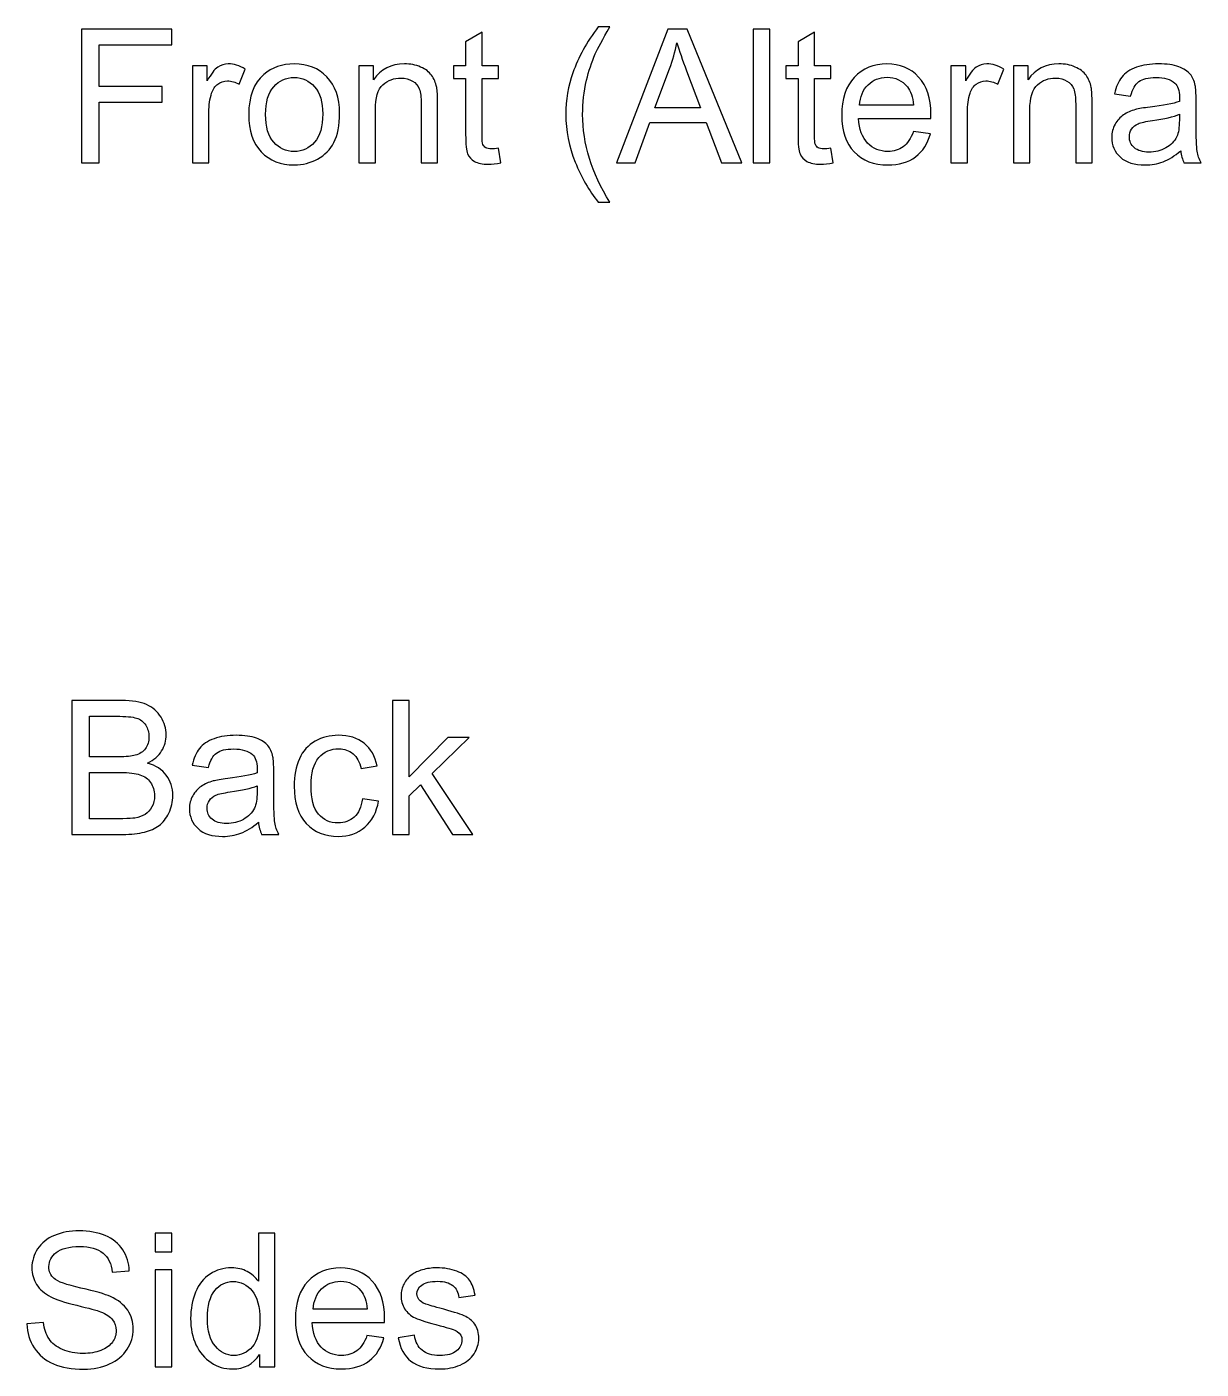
# Model space of a CAD drawing. Header units: centimetres. Extents: x 33 to 211, y -118 to 32.
# Drawn here: x 75.69 to 91.65, y -16.43 to 1.81 of the extents above; entities that cross this region are included whole.
import ezdxf

# ---------------------------------------------------------------- set-up
doc = ezdxf.new("R2010")
doc.units = ezdxf.units.CM
doc.header["$MEASUREMENT"] = 0
doc.layers.add('Layer 1', color=7, linetype='Continuous')

msp = doc.modelspace()

# ---------------------------------------------------------------- linework, layer by layer
at = {"layer": 'Layer 1', "color": 250}
for points, knots in [([(76.43368, -0.03629), (76.43368, -0.03629), (76.43368, 1.78235), (76.43368, 1.78235), (76.43368, 1.78235), (77.6605, 1.78235), (77.6605, 1.78235), (77.6605, 1.78235), (77.6605, 1.56899), (77.6605, 1.56899), (77.6605, 1.56899), (76.67498, 1.56899), (76.67498, 1.56899), (76.67498, 1.56899), (76.67498, 1.00257), (76.67498, 1.00257), (76.67498, 1.00257), (77.52842, 1.00257), (77.52842, 1.00257), (77.52842, 1.00257), (77.52842, 0.78921), (77.52842, 0.78921), (77.52842, 0.78921), (76.67498, 0.78921), (76.67498, 0.78921), (76.67498, 0.78921), (76.67498, -0.03629), (76.67498, -0.03629), (76.67498, -0.03629), (76.43368, -0.03629), (76.43368, -0.03629)], [0, 0, 0, 0, 0.1, 0.1, 0.1, 0.2, 0.2, 0.2, 0.3, 0.3, 0.3, 0.4, 0.4, 0.4, 0.5, 0.5, 0.5, 0.6, 0.6, 0.6, 0.7, 0.7, 0.7, 0.8, 0.8, 0.8, 0.9, 0.9, 0.9, 1, 1, 1, 1]), ([(82.10084, 0.1631), (82.10084, 0.1631), (82.13132, -0.03417), (82.13132, -0.03417), (82.06867, -0.0473), (82.01236, -0.05407), (81.96326, -0.05407), (81.8824, -0.05407), (81.81975, -0.04137), (81.77487, -0.01555), (81.73042, 0.01028), (81.6991, 0.04372), (81.68089, 0.08563), (81.66269, 0.12754), (81.6538, 0.21559), (81.6538, 0.34979), (81.6538, 0.34979), (81.6538, 1.10925), (81.6538, 1.10925), (81.6538, 1.10925), (81.4887, 1.10925), (81.4887, 1.10925), (81.4887, 1.10925), (81.4887, 1.28197), (81.4887, 1.28197), (81.4887, 1.28197), (81.6538, 1.28197), (81.6538, 1.28197), (81.6538, 1.28197), (81.6538, 1.60794), (81.6538, 1.60794), (81.6538, 1.60794), (81.87732, 1.74213), (81.87732, 1.74213), (81.87732, 1.74213), (81.87732, 1.28197), (81.87732, 1.28197), (81.87732, 1.28197), (82.10084, 1.28197), (82.10084, 1.28197), (82.10084, 1.28197), (82.10084, 1.10925), (82.10084, 1.10925), (82.10084, 1.10925), (81.87732, 1.10925), (81.87732, 1.10925), (81.87732, 1.10925), (81.87732, 0.33709), (81.87732, 0.33709), (81.87732, 0.27317), (81.88113, 0.2321), (81.88917, 0.2139), (81.89679, 0.1957), (81.90949, 0.1813), (81.92727, 0.1703), (81.94505, 0.15971), (81.97045, 0.15421), (82.00347, 0.15421), (82.02803, 0.15421), (82.06062, 0.15717), (82.10084, 0.1631)], [0, 0, 0, 0, 0.05, 0.05, 0.05, 0.1, 0.1, 0.1, 0.15, 0.15, 0.15, 0.2, 0.2, 0.2, 0.25, 0.25, 0.25, 0.3, 0.3, 0.3, 0.35, 0.35, 0.35, 0.4, 0.4, 0.4, 0.45, 0.45, 0.45, 0.5, 0.5, 0.5, 0.55, 0.55, 0.55, 0.6, 0.6, 0.6, 0.65, 0.65, 0.65, 0.7, 0.7, 0.7, 0.75, 0.75, 0.75, 0.8, 0.8, 0.8, 0.85, 0.85, 0.85, 0.9, 0.9, 0.9, 0.95, 0.95, 0.95, 1, 1, 1, 1]), ([(83.45382, -0.56969), (83.33105, -0.41433), (83.22691, -0.23272), (83.14182, -0.02444), (83.05673, 0.18384), (83.0144, 0.39974), (83.0144, 0.62284), (83.0144, 0.81969), (83.04615, 1.00807), (83.10965, 1.18799), (83.18416, 1.39712), (83.29888, 1.6054), (83.45382, 1.81283), (83.45382, 1.81283), (83.61384, 1.81283), (83.61384, 1.81283), (83.51393, 1.64096), (83.44747, 1.51819), (83.4153, 1.44453), (83.36492, 1.33065), (83.32513, 1.2117), (83.29634, 1.08766), (83.26078, 0.93314), (83.243, 0.77778), (83.243, 0.62157), (83.243, 0.22406), (83.36661, -0.17303), (83.61384, -0.56969), (83.61384, -0.56969), (83.45382, -0.56969), (83.45382, -0.56969)], [0, 0, 0, 0, 0.1, 0.1, 0.1, 0.2, 0.2, 0.2, 0.3, 0.3, 0.3, 0.4, 0.4, 0.4, 0.5, 0.5, 0.5, 0.6, 0.6, 0.6, 0.7, 0.7, 0.7, 0.8, 0.8, 0.8, 0.9, 0.9, 0.9, 1, 1, 1, 1]), ([(83.70147, -0.03629), (83.70147, -0.03629), (84.39912, 1.78235), (84.39912, 1.78235), (84.39912, 1.78235), (84.66371, 1.78235), (84.66371, 1.78235), (84.66371, 1.78235), (85.40412, -0.03629), (85.40412, -0.03629), (85.40412, -0.03629), (85.13022, -0.03629), (85.13022, -0.03629), (85.13022, -0.03629), (84.91982, 0.51489), (84.91982, 0.51489), (84.91982, 0.51489), (84.15401, 0.51489), (84.15401, 0.51489), (84.15401, 0.51489), (83.95674, -0.03629), (83.95674, -0.03629), (83.95674, -0.03629), (83.70147, -0.03629), (83.70147, -0.03629)], [0, 0, 0, 0, 0.125, 0.125, 0.125, 0.25, 0.25, 0.25, 0.375, 0.375, 0.375, 0.5, 0.5, 0.5, 0.625, 0.625, 0.625, 0.75, 0.75, 0.75, 0.875, 0.875, 0.875, 1, 1, 1, 1]), ([(85.56202, -0.03629), (85.56202, -0.03629), (85.56202, 1.78235), (85.56202, 1.78235), (85.56202, 1.78235), (85.78554, 1.78235), (85.78554, 1.78235), (85.78554, 1.78235), (85.78554, -0.03629), (85.78554, -0.03629), (85.78554, -0.03629), (85.56202, -0.03629), (85.56202, -0.03629)], [0, 0, 0, 0, 0.25, 0.25, 0.25, 0.5, 0.5, 0.5, 0.75, 0.75, 0.75, 1, 1, 1, 1]), ([(86.61654, 0.1631), (86.61654, 0.1631), (86.64702, -0.03417), (86.64702, -0.03417), (86.58437, -0.0473), (86.52806, -0.05407), (86.47896, -0.05407), (86.3981, -0.05407), (86.33545, -0.04137), (86.29057, -0.01555), (86.24612, 0.01028), (86.2148, 0.04372), (86.19659, 0.08563), (86.17839, 0.12754), (86.1695, 0.21559), (86.1695, 0.34979), (86.1695, 0.34979), (86.1695, 1.10925), (86.1695, 1.10925), (86.1695, 1.10925), (86.0044, 1.10925), (86.0044, 1.10925), (86.0044, 1.10925), (86.0044, 1.28197), (86.0044, 1.28197), (86.0044, 1.28197), (86.1695, 1.28197), (86.1695, 1.28197), (86.1695, 1.28197), (86.1695, 1.60794), (86.1695, 1.60794), (86.1695, 1.60794), (86.39302, 1.74213), (86.39302, 1.74213), (86.39302, 1.74213), (86.39302, 1.28197), (86.39302, 1.28197), (86.39302, 1.28197), (86.61654, 1.28197), (86.61654, 1.28197), (86.61654, 1.28197), (86.61654, 1.10925), (86.61654, 1.10925), (86.61654, 1.10925), (86.39302, 1.10925), (86.39302, 1.10925), (86.39302, 1.10925), (86.39302, 0.33709), (86.39302, 0.33709), (86.39302, 0.27317), (86.39683, 0.2321), (86.40487, 0.2139), (86.41249, 0.1957), (86.42519, 0.1813), (86.44297, 0.1703), (86.46075, 0.15971), (86.48615, 0.15421), (86.51917, 0.15421), (86.54373, 0.15421), (86.57632, 0.15717), (86.61654, 0.1631)], [0, 0, 0, 0, 0.05, 0.05, 0.05, 0.1, 0.1, 0.1, 0.15, 0.15, 0.15, 0.2, 0.2, 0.2, 0.25, 0.25, 0.25, 0.3, 0.3, 0.3, 0.35, 0.35, 0.35, 0.4, 0.4, 0.4, 0.45, 0.45, 0.45, 0.5, 0.5, 0.5, 0.55, 0.55, 0.55, 0.6, 0.6, 0.6, 0.65, 0.65, 0.65, 0.7, 0.7, 0.7, 0.75, 0.75, 0.75, 0.8, 0.8, 0.8, 0.85, 0.85, 0.85, 0.9, 0.9, 0.9, 0.95, 0.95, 0.95, 1, 1, 1, 1]), ([(84.22471, 0.71047), (84.22471, 0.71047), (84.84447, 0.71047), (84.84447, 0.71047), (84.84447, 0.71047), (84.65482, 1.21466), (84.65482, 1.21466), (84.59767, 1.36791), (84.55449, 1.49448), (84.52443, 1.59439), (84.49945, 1.47586), (84.46601, 1.35944), (84.4241, 1.24429), (84.4241, 1.24429), (84.22471, 0.71047), (84.22471, 0.71047)], [0, 0, 0, 0, 0.2, 0.2, 0.2, 0.4, 0.4, 0.4, 0.6, 0.6, 0.6, 0.8, 0.8, 0.8, 1, 1, 1, 1]), ([(77.94202, -0.03629), (77.94202, -0.03629), (77.94202, 1.28197), (77.94202, 1.28197), (77.94202, 1.28197), (78.14268, 1.28197), (78.14268, 1.28197), (78.14268, 1.28197), (78.14268, 1.08004), (78.14268, 1.08004), (78.1939, 1.1736), (78.24132, 1.2354), (78.28492, 1.26504), (78.32852, 1.29509), (78.37636, 1.30991), (78.42843, 1.30991), (78.50378, 1.30991), (78.58041, 1.2862), (78.6583, 1.23921), (78.6583, 1.23921), (78.57871, 1.03305), (78.57871, 1.03305), (78.52453, 1.06353), (78.47034, 1.07877), (78.41615, 1.07877), (78.36747, 1.07877), (78.32387, 1.06395), (78.28534, 1.03474), (78.24682, 1.00553), (78.2193, 0.96489), (78.20279, 0.91282), (78.17782, 0.83366), (78.16554, 0.74688), (78.16554, 0.65247), (78.16554, 0.65247), (78.16554, -0.03629), (78.16554, -0.03629), (78.16554, -0.03629), (77.94202, -0.03629), (77.94202, -0.03629)], [0, 0, 0, 0, 0.07692308, 0.07692308, 0.07692308, 0.15384615, 0.15384615, 0.15384615, 0.23076923, 0.23076923, 0.23076923, 0.30769231, 0.30769231, 0.30769231, 0.38461538, 0.38461538, 0.38461538, 0.46153846, 0.46153846, 0.46153846, 0.53846154, 0.53846154, 0.53846154, 0.61538462, 0.61538462, 0.61538462, 0.69230769, 0.69230769, 0.69230769, 0.76923077, 0.76923077, 0.76923077, 0.84615385, 0.84615385, 0.84615385, 0.92307692, 0.92307692, 0.92307692, 1, 1, 1, 1]), ([(78.70656, 0.62284), (78.70656, 0.86626), (78.77429, 1.0466), (78.91018, 1.16386), (79.02321, 1.26123), (79.16164, 1.30991), (79.32463, 1.30991), (79.50539, 1.30991), (79.65356, 1.25064), (79.7687, 1.13211), (79.88343, 1.014), (79.941, 0.85017), (79.941, 0.64147), (79.941, 0.47213), (79.9156, 0.33921), (79.8648, 0.24226), (79.814, 0.14532), (79.73992, 0.06997), (79.64255, 0.0162), (79.54561, -0.03756), (79.43935, -0.06423), (79.32463, -0.06423), (79.14005, -0.06423), (78.99104, -0.00539), (78.87716, 0.11272), (78.76329, 0.23083), (78.70656, 0.40101), (78.70656, 0.62284)], [0, 0, 0, 0, 0.11111111, 0.11111111, 0.11111111, 0.22222222, 0.22222222, 0.22222222, 0.33333333, 0.33333333, 0.33333333, 0.44444444, 0.44444444, 0.44444444, 0.55555556, 0.55555556, 0.55555556, 0.66666667, 0.66666667, 0.66666667, 0.77777778, 0.77777778, 0.77777778, 0.88888889, 0.88888889, 0.88888889, 1, 1, 1, 1]), ([(80.20304, -0.03629), (80.20304, -0.03629), (80.20304, 1.28197), (80.20304, 1.28197), (80.20304, 1.28197), (80.4037, 1.28197), (80.4037, 1.28197), (80.4037, 1.28197), (80.4037, 1.09486), (80.4037, 1.09486), (80.50022, 1.23837), (80.63992, 1.30991), (80.82238, 1.30991), (80.90196, 1.30991), (80.97478, 1.29552), (81.04124, 1.26715), (81.1077, 1.23879), (81.15766, 1.20111), (81.19068, 1.15497), (81.2237, 1.10883), (81.24698, 1.05379), (81.2601, 0.99029), (81.26815, 0.94881), (81.27238, 0.87642), (81.27238, 0.77312), (81.27238, 0.77312), (81.27238, -0.03629), (81.27238, -0.03629), (81.27238, -0.03629), (81.04886, -0.03629), (81.04886, -0.03629), (81.04886, -0.03629), (81.04886, 0.76466), (81.04886, 0.76466), (81.04886, 0.85567), (81.04039, 0.92383), (81.02304, 0.9687), (81.00568, 1.01358), (80.97478, 1.04956), (80.93075, 1.07665), (80.88672, 1.10332), (80.83465, 1.11687), (80.77539, 1.11687), (80.68056, 1.11687), (80.59886, 1.08681), (80.52985, 1.02628), (80.46085, 0.96616), (80.42656, 0.85144), (80.42656, 0.68295), (80.42656, 0.68295), (80.42656, -0.03629), (80.42656, -0.03629), (80.42656, -0.03629), (80.20304, -0.03629), (80.20304, -0.03629)], [0, 0, 0, 0, 0.05555556, 0.05555556, 0.05555556, 0.11111111, 0.11111111, 0.11111111, 0.16666667, 0.16666667, 0.16666667, 0.22222222, 0.22222222, 0.22222222, 0.27777778, 0.27777778, 0.27777778, 0.33333333, 0.33333333, 0.33333333, 0.38888889, 0.38888889, 0.38888889, 0.44444444, 0.44444444, 0.44444444, 0.5, 0.5, 0.5, 0.55555556, 0.55555556, 0.55555556, 0.61111111, 0.61111111, 0.61111111, 0.66666667, 0.66666667, 0.66666667, 0.72222222, 0.72222222, 0.72222222, 0.77777778, 0.77777778, 0.77777778, 0.83333333, 0.83333333, 0.83333333, 0.88888889, 0.88888889, 0.88888889, 0.94444444, 0.94444444, 0.94444444, 1, 1, 1, 1]), ([(87.73626, 0.39043), (87.73626, 0.39043), (87.9674, 0.35995), (87.9674, 0.35995), (87.93142, 0.22575), (87.86411, 0.12119), (87.76589, 0.04711), (87.66768, -0.02698), (87.54237, -0.06423), (87.38955, -0.06423), (87.19736, -0.06423), (87.04496, -0.00496), (86.93235, 0.11357), (86.81974, 0.23168), (86.76344, 0.39805), (86.76344, 0.61183), (86.76344, 0.83281), (86.82017, 1.00469), (86.93404, 1.12661), (87.04792, 1.24895), (87.19566, 1.30991), (87.37727, 1.30991), (87.55296, 1.30991), (87.69647, 1.25022), (87.8078, 1.13042), (87.91914, 1.01061), (87.97502, 0.84213), (87.97502, 0.62496), (87.97502, 0.61183), (87.9746, 0.59194), (87.97375, 0.56569), (87.97375, 0.56569), (86.99204, 0.56569), (86.99204, 0.56569), (87.00051, 0.42133), (87.04115, 0.31042), (87.11481, 0.2338), (87.18804, 0.15717), (87.27991, 0.11865), (87.38955, 0.11865), (87.47125, 0.11865), (87.5411, 0.14024), (87.59868, 0.18342), (87.65667, 0.2266), (87.70239, 0.2956), (87.73626, 0.39043)], [0, 0, 0, 0, 0.06666667, 0.06666667, 0.06666667, 0.13333333, 0.13333333, 0.13333333, 0.2, 0.2, 0.2, 0.26666667, 0.26666667, 0.26666667, 0.33333333, 0.33333333, 0.33333333, 0.4, 0.4, 0.4, 0.46666667, 0.46666667, 0.46666667, 0.53333333, 0.53333333, 0.53333333, 0.6, 0.6, 0.6, 0.66666667, 0.66666667, 0.66666667, 0.73333333, 0.73333333, 0.73333333, 0.8, 0.8, 0.8, 0.86666667, 0.86666667, 0.86666667, 0.93333333, 0.93333333, 0.93333333, 1, 1, 1, 1]), ([(88.24722, -0.03629), (88.24722, -0.03629), (88.24722, 1.28197), (88.24722, 1.28197), (88.24722, 1.28197), (88.44788, 1.28197), (88.44788, 1.28197), (88.44788, 1.28197), (88.44788, 1.08004), (88.44788, 1.08004), (88.4991, 1.1736), (88.54652, 1.2354), (88.59012, 1.26504), (88.63372, 1.29509), (88.68156, 1.30991), (88.73363, 1.30991), (88.80898, 1.30991), (88.88561, 1.2862), (88.9635, 1.23921), (88.9635, 1.23921), (88.88391, 1.03305), (88.88391, 1.03305), (88.82973, 1.06353), (88.77554, 1.07877), (88.72135, 1.07877), (88.67267, 1.07877), (88.62907, 1.06395), (88.59054, 1.03474), (88.55202, 1.00553), (88.5245, 0.96489), (88.50799, 0.91282), (88.48302, 0.83366), (88.47074, 0.74688), (88.47074, 0.65247), (88.47074, 0.65247), (88.47074, -0.03629), (88.47074, -0.03629), (88.47074, -0.03629), (88.24722, -0.03629), (88.24722, -0.03629)], [0, 0, 0, 0, 0.07692308, 0.07692308, 0.07692308, 0.15384615, 0.15384615, 0.15384615, 0.23076923, 0.23076923, 0.23076923, 0.30769231, 0.30769231, 0.30769231, 0.38461538, 0.38461538, 0.38461538, 0.46153846, 0.46153846, 0.46153846, 0.53846154, 0.53846154, 0.53846154, 0.61538462, 0.61538462, 0.61538462, 0.69230769, 0.69230769, 0.69230769, 0.76923077, 0.76923077, 0.76923077, 0.84615385, 0.84615385, 0.84615385, 0.92307692, 0.92307692, 0.92307692, 1, 1, 1, 1]), ([(89.09558, -0.03629), (89.09558, -0.03629), (89.09558, 1.28197), (89.09558, 1.28197), (89.09558, 1.28197), (89.29624, 1.28197), (89.29624, 1.28197), (89.29624, 1.28197), (89.29624, 1.09486), (89.29624, 1.09486), (89.39276, 1.23837), (89.53246, 1.30991), (89.71492, 1.30991), (89.7945, 1.30991), (89.86732, 1.29552), (89.93378, 1.26715), (90.00024, 1.23879), (90.0502, 1.20111), (90.08322, 1.15497), (90.11624, 1.10883), (90.13952, 1.05379), (90.15264, 0.99029), (90.16069, 0.94881), (90.16492, 0.87642), (90.16492, 0.77312), (90.16492, 0.77312), (90.16492, -0.03629), (90.16492, -0.03629), (90.16492, -0.03629), (89.9414, -0.03629), (89.9414, -0.03629), (89.9414, -0.03629), (89.9414, 0.76466), (89.9414, 0.76466), (89.9414, 0.85567), (89.93293, 0.92383), (89.91558, 0.9687), (89.89822, 1.01358), (89.86732, 1.04956), (89.82329, 1.07665), (89.77926, 1.10332), (89.72719, 1.11687), (89.66793, 1.11687), (89.5731, 1.11687), (89.4914, 1.08681), (89.42239, 1.02628), (89.35339, 0.96616), (89.3191, 0.85144), (89.3191, 0.68295), (89.3191, 0.68295), (89.3191, -0.03629), (89.3191, -0.03629), (89.3191, -0.03629), (89.09558, -0.03629), (89.09558, -0.03629)], [0, 0, 0, 0, 0.05555556, 0.05555556, 0.05555556, 0.11111111, 0.11111111, 0.11111111, 0.16666667, 0.16666667, 0.16666667, 0.22222222, 0.22222222, 0.22222222, 0.27777778, 0.27777778, 0.27777778, 0.33333333, 0.33333333, 0.33333333, 0.38888889, 0.38888889, 0.38888889, 0.44444444, 0.44444444, 0.44444444, 0.5, 0.5, 0.5, 0.55555556, 0.55555556, 0.55555556, 0.61111111, 0.61111111, 0.61111111, 0.66666667, 0.66666667, 0.66666667, 0.72222222, 0.72222222, 0.72222222, 0.77777778, 0.77777778, 0.77777778, 0.83333333, 0.83333333, 0.83333333, 0.88888889, 0.88888889, 0.88888889, 0.94444444, 0.94444444, 0.94444444, 1, 1, 1, 1]), ([(91.3693, 0.12881), (91.28633, 0.05811), (91.20632, 0.00858), (91.12969, -0.02063), (91.05307, -0.04984), (90.97094, -0.06423), (90.88289, -0.06423), (90.73811, -0.06423), (90.62677, -0.02909), (90.54888, 0.0416), (90.47099, 0.11188), (90.43204, 0.20205), (90.43204, 0.31169), (90.43204, 0.37604), (90.44686, 0.43488), (90.47607, 0.48822), (90.5057, 0.54156), (90.54422, 0.58389), (90.59164, 0.61607), (90.63947, 0.64824), (90.69281, 0.67279), (90.7525, 0.6893), (90.79653, 0.70073), (90.86299, 0.71174), (90.95147, 0.72275), (91.13181, 0.74391), (91.26516, 0.76974), (91.35025, 0.79937), (91.3511, 0.82985), (91.35152, 0.84932), (91.35152, 0.85737), (91.35152, 0.94796), (91.33035, 1.01188), (91.28802, 1.04914), (91.23087, 1.09951), (91.14578, 1.12449), (91.03317, 1.12449), (90.92776, 1.12449), (90.84987, 1.10586), (90.79992, 1.06903), (90.74954, 1.0322), (90.71271, 0.96701), (90.68858, 0.87303), (90.68858, 0.87303), (90.47014, 0.90351), (90.47014, 0.90351), (90.49004, 0.99707), (90.52263, 1.07284), (90.56835, 1.13042), (90.61407, 1.18799), (90.68011, 1.23202), (90.76647, 1.26334), (90.85241, 1.29425), (90.95274, 1.30991), (91.06619, 1.30991), (91.1788, 1.30991), (91.27066, 1.29679), (91.34136, 1.27012), (91.41163, 1.24345), (91.4637, 1.21043), (91.49672, 1.17021), (91.52974, 1.12999), (91.55303, 1.07919), (91.56657, 1.01781), (91.57377, 0.97971), (91.57758, 0.91113), (91.57758, 0.81249), (91.57758, 0.81249), (91.57758, 0.51616), (91.57758, 0.51616), (91.57758, 0.30915), (91.58224, 0.17834), (91.59155, 0.12288), (91.60044, 0.06743), (91.61907, 0.01451), (91.64616, -0.03629), (91.64616, -0.03629), (91.41248, -0.03629), (91.41248, -0.03629), (91.39004, 0.0107), (91.37565, 0.06573), (91.3693, 0.12881)], [0, 0, 0, 0, 0.03703704, 0.03703704, 0.03703704, 0.07407407, 0.07407407, 0.07407407, 0.11111111, 0.11111111, 0.11111111, 0.14814815, 0.14814815, 0.14814815, 0.18518519, 0.18518519, 0.18518519, 0.22222222, 0.22222222, 0.22222222, 0.25925926, 0.25925926, 0.25925926, 0.2962963, 0.2962963, 0.2962963, 0.33333333, 0.33333333, 0.33333333, 0.37037037, 0.37037037, 0.37037037, 0.40740741, 0.40740741, 0.40740741, 0.44444444, 0.44444444, 0.44444444, 0.48148148, 0.48148148, 0.48148148, 0.51851852, 0.51851852, 0.51851852, 0.55555556, 0.55555556, 0.55555556, 0.59259259, 0.59259259, 0.59259259, 0.62962963, 0.62962963, 0.62962963, 0.66666667, 0.66666667, 0.66666667, 0.7037037, 0.7037037, 0.7037037, 0.74074074, 0.74074074, 0.74074074, 0.77777778, 0.77777778, 0.77777778, 0.81481481, 0.81481481, 0.81481481, 0.85185185, 0.85185185, 0.85185185, 0.88888889, 0.88888889, 0.88888889, 0.92592593, 0.92592593, 0.92592593, 0.96296296, 0.96296296, 0.96296296, 1, 1, 1, 1]), ([(78.93516, 0.62242), (78.93516, 0.45393), (78.97199, 0.32778), (79.04565, 0.24438), (79.11973, 0.16056), (79.21244, 0.11865), (79.32463, 0.11865), (79.43554, 0.11865), (79.52783, 0.16056), (79.60191, 0.2448), (79.67557, 0.32905), (79.7124, 0.45732), (79.7124, 0.62961), (79.7124, 0.79217), (79.67515, 0.91536), (79.60106, 0.99876), (79.52698, 1.08258), (79.43469, 1.12449), (79.32463, 1.12449), (79.21244, 1.12449), (79.11973, 1.083), (79.04565, 0.99961), (78.97199, 0.91621), (78.93516, 0.79048), (78.93516, 0.62242)], [0, 0, 0, 0, 0.125, 0.125, 0.125, 0.25, 0.25, 0.25, 0.375, 0.375, 0.375, 0.5, 0.5, 0.5, 0.625, 0.625, 0.625, 0.75, 0.75, 0.75, 0.875, 0.875, 0.875, 1, 1, 1, 1]), ([(87.00474, 0.74857), (87.00474, 0.74857), (87.7388, 0.74857), (87.7388, 0.74857), (87.72906, 0.85948), (87.7007, 0.94246), (87.65456, 0.99791), (87.58386, 1.08385), (87.49157, 1.12703), (87.37854, 1.12703), (87.2761, 1.12703), (87.19016, 1.09274), (87.12031, 1.02416), (87.05088, 0.95558), (87.01236, 0.86372), (87.00474, 0.74857)], [0, 0, 0, 0, 0.2, 0.2, 0.2, 0.4, 0.4, 0.4, 0.6, 0.6, 0.6, 0.8, 0.8, 0.8, 1, 1, 1, 1]), ([(91.35152, 0.62411), (91.27024, 0.59109), (91.14832, 0.56315), (90.98576, 0.54029), (90.89347, 0.52717), (90.82828, 0.51235), (90.79018, 0.49584), (90.75208, 0.47933), (90.72287, 0.4552), (90.70213, 0.42387), (90.68138, 0.39212), (90.6708, 0.35699), (90.6708, 0.31804), (90.6708, 0.2592), (90.69324, 0.20967), (90.73853, 0.1703), (90.78383, 0.13093), (90.84987, 0.11103), (90.93665, 0.11103), (91.02259, 0.11103), (91.09921, 0.12966), (91.16652, 0.16733), (91.23341, 0.20459), (91.28294, 0.25581), (91.31427, 0.32058), (91.3384, 0.37096), (91.35025, 0.44504), (91.35025, 0.54283), (91.35025, 0.54283), (91.35152, 0.62411), (91.35152, 0.62411)], [0, 0, 0, 0, 0.1, 0.1, 0.1, 0.2, 0.2, 0.2, 0.3, 0.3, 0.3, 0.4, 0.4, 0.4, 0.5, 0.5, 0.5, 0.6, 0.6, 0.6, 0.7, 0.7, 0.7, 0.8, 0.8, 0.8, 0.9, 0.9, 0.9, 1, 1, 1, 1]), ([(76.30105, -9.16125), (76.30105, -9.16125), (76.30105, -7.34261), (76.30105, -7.34261), (76.30105, -7.34261), (76.98346, -7.34261), (76.98346, -7.34261), (77.12232, -7.34261), (77.23365, -7.36081), (77.3179, -7.39764), (77.40172, -7.43447), (77.46733, -7.4912), (77.51475, -7.56782), (77.56258, -7.64402), (77.58629, -7.72403), (77.58629, -7.80785), (77.58629, -7.88532), (77.56512, -7.95856), (77.52321, -8.02714), (77.4813, -8.09572), (77.4178, -8.15118), (77.33271, -8.19351), (77.44278, -8.22568), (77.52745, -8.28072), (77.58629, -8.35861), (77.64556, -8.43608), (77.67519, -8.52794), (77.67519, -8.63378), (77.67519, -8.71929), (77.65699, -8.79845), (77.621, -8.87169), (77.58502, -8.94493), (77.54057, -9.00123), (77.48765, -9.04102), (77.43474, -9.08039), (77.36827, -9.11045), (77.28869, -9.13077), (77.20868, -9.15109), (77.11089, -9.16125), (76.99489, -9.16125), (76.99489, -9.16125), (76.30105, -9.16125), (76.30105, -9.16125)], [0, 0, 0, 0, 0.07142857, 0.07142857, 0.07142857, 0.14285714, 0.14285714, 0.14285714, 0.21428571, 0.21428571, 0.21428571, 0.28571429, 0.28571429, 0.28571429, 0.35714286, 0.35714286, 0.35714286, 0.42857143, 0.42857143, 0.42857143, 0.5, 0.5, 0.5, 0.57142857, 0.57142857, 0.57142857, 0.64285714, 0.64285714, 0.64285714, 0.71428571, 0.71428571, 0.71428571, 0.78571429, 0.78571429, 0.78571429, 0.85714286, 0.85714286, 0.85714286, 0.92857143, 0.92857143, 0.92857143, 1, 1, 1, 1]), ([(80.66096, -9.16125), (80.66096, -9.16125), (80.66096, -7.34261), (80.66096, -7.34261), (80.66096, -7.34261), (80.88448, -7.34261), (80.88448, -7.34261), (80.88448, -7.34261), (80.88448, -8.37851), (80.88448, -8.37851), (80.88448, -8.37851), (81.4128, -7.84299), (81.4128, -7.84299), (81.4128, -7.84299), (81.70151, -7.84299), (81.70151, -7.84299), (81.70151, -7.84299), (81.19859, -8.33279), (81.19859, -8.33279), (81.19859, -8.33279), (81.75231, -9.16125), (81.75231, -9.16125), (81.75231, -9.16125), (81.47714, -9.16125), (81.47714, -9.16125), (81.47714, -9.16125), (81.03942, -8.48773), (81.03942, -8.48773), (81.03942, -8.48773), (80.88448, -8.63843), (80.88448, -8.63843), (80.88448, -8.63843), (80.88448, -9.16125), (80.88448, -9.16125), (80.88448, -9.16125), (80.66096, -9.16125), (80.66096, -9.16125)], [0, 0, 0, 0, 0.08333333, 0.08333333, 0.08333333, 0.16666667, 0.16666667, 0.16666667, 0.25, 0.25, 0.25, 0.33333333, 0.33333333, 0.33333333, 0.41666667, 0.41666667, 0.41666667, 0.5, 0.5, 0.5, 0.58333333, 0.58333333, 0.58333333, 0.66666667, 0.66666667, 0.66666667, 0.75, 0.75, 0.75, 0.83333333, 0.83333333, 0.83333333, 0.91666667, 0.91666667, 0.91666667, 1, 1, 1, 1]), ([(76.54235, -8.10715), (76.54235, -8.10715), (76.93563, -8.10715), (76.93563, -8.10715), (77.04231, -8.10715), (77.11893, -8.09995), (77.16507, -8.08598), (77.22646, -8.06778), (77.2726, -8.0373), (77.3035, -7.99497), (77.33441, -7.95263), (77.35007, -7.89972), (77.35007, -7.83579), (77.35007, -7.77526), (77.33568, -7.72192), (77.30647, -7.6762), (77.27768, -7.63005), (77.23619, -7.5983), (77.18243, -7.58137), (77.12867, -7.56444), (77.03638, -7.55597), (76.90599, -7.55597), (76.90599, -7.55597), (76.54235, -7.55597), (76.54235, -7.55597), (76.54235, -7.55597), (76.54235, -8.10715), (76.54235, -8.10715)], [0, 0, 0, 0, 0.11111111, 0.11111111, 0.11111111, 0.22222222, 0.22222222, 0.22222222, 0.33333333, 0.33333333, 0.33333333, 0.44444444, 0.44444444, 0.44444444, 0.55555556, 0.55555556, 0.55555556, 0.66666667, 0.66666667, 0.66666667, 0.77777778, 0.77777778, 0.77777778, 0.88888889, 0.88888889, 0.88888889, 1, 1, 1, 1]), ([(78.83851, -8.99615), (78.75554, -9.06685), (78.67553, -9.11638), (78.5989, -9.14559), (78.52228, -9.1748), (78.44015, -9.18919), (78.3521, -9.18919), (78.20732, -9.18919), (78.09598, -9.15405), (78.01809, -9.08336), (77.9402, -9.01308), (77.90125, -8.92291), (77.90125, -8.81327), (77.90125, -8.74892), (77.91607, -8.69008), (77.94528, -8.63674), (77.97491, -8.5834), (78.01343, -8.54107), (78.06085, -8.50889), (78.10868, -8.47672), (78.16202, -8.45217), (78.22171, -8.43566), (78.26574, -8.42423), (78.3322, -8.41322), (78.42068, -8.40221), (78.60102, -8.38105), (78.73437, -8.35522), (78.81946, -8.32559), (78.82031, -8.29511), (78.82073, -8.27564), (78.82073, -8.26759), (78.82073, -8.177), (78.79956, -8.11308), (78.75723, -8.07582), (78.70008, -8.02545), (78.61499, -8.00047), (78.50238, -8.00047), (78.39697, -8.00047), (78.31908, -8.0191), (78.26913, -8.05593), (78.21875, -8.09276), (78.18192, -8.15795), (78.15779, -8.25193), (78.15779, -8.25193), (77.93935, -8.22145), (77.93935, -8.22145), (77.95925, -8.12789), (77.99184, -8.05212), (78.03756, -7.99454), (78.08328, -7.93697), (78.14932, -7.89294), (78.23568, -7.86162), (78.32162, -7.83071), (78.42195, -7.81505), (78.5354, -7.81505), (78.64801, -7.81505), (78.73987, -7.82817), (78.81057, -7.85484), (78.88084, -7.88151), (78.93291, -7.91453), (78.96593, -7.95475), (78.99895, -7.99497), (79.02224, -8.04577), (79.03578, -8.10715), (79.04298, -8.14525), (79.04679, -8.21383), (79.04679, -8.31247), (79.04679, -8.31247), (79.04679, -8.6088), (79.04679, -8.6088), (79.04679, -8.81581), (79.05145, -8.94662), (79.06076, -9.00208), (79.06965, -9.05753), (79.08828, -9.11045), (79.11537, -9.16125), (79.11537, -9.16125), (78.88169, -9.16125), (78.88169, -9.16125), (78.85925, -9.11426), (78.84486, -9.05923), (78.83851, -8.99615)], [0, 0, 0, 0, 0.03703704, 0.03703704, 0.03703704, 0.07407407, 0.07407407, 0.07407407, 0.11111111, 0.11111111, 0.11111111, 0.14814815, 0.14814815, 0.14814815, 0.18518519, 0.18518519, 0.18518519, 0.22222222, 0.22222222, 0.22222222, 0.25925926, 0.25925926, 0.25925926, 0.2962963, 0.2962963, 0.2962963, 0.33333333, 0.33333333, 0.33333333, 0.37037037, 0.37037037, 0.37037037, 0.40740741, 0.40740741, 0.40740741, 0.44444444, 0.44444444, 0.44444444, 0.48148148, 0.48148148, 0.48148148, 0.51851852, 0.51851852, 0.51851852, 0.55555556, 0.55555556, 0.55555556, 0.59259259, 0.59259259, 0.59259259, 0.62962963, 0.62962963, 0.62962963, 0.66666667, 0.66666667, 0.66666667, 0.7037037, 0.7037037, 0.7037037, 0.74074074, 0.74074074, 0.74074074, 0.77777778, 0.77777778, 0.77777778, 0.81481481, 0.81481481, 0.81481481, 0.85185185, 0.85185185, 0.85185185, 0.88888889, 0.88888889, 0.88888889, 0.92592593, 0.92592593, 0.92592593, 0.96296296, 0.96296296, 0.96296296, 1, 1, 1, 1]), ([(80.25117, -8.67865), (80.25117, -8.67865), (80.46961, -8.70913), (80.46961, -8.70913), (80.44548, -8.85941), (80.38452, -8.97668), (80.28588, -9.06177), (80.18725, -9.14686), (80.06575, -9.18919), (79.92224, -9.18919), (79.74232, -9.18919), (79.59754, -9.13035), (79.48832, -9.01266), (79.37868, -8.89497), (79.32407, -8.72649), (79.32407, -8.5072), (79.32407, -8.36496), (79.34778, -8.24092), (79.39477, -8.13424), (79.44176, -8.02799), (79.5133, -7.94798), (79.60982, -7.89506), (79.70592, -7.84172), (79.81048, -7.81505), (79.92393, -7.81505), (80.0666, -7.81505), (80.18386, -7.85103), (80.27445, -7.92342), (80.36547, -7.99581), (80.42389, -8.09868), (80.44929, -8.23161), (80.44929, -8.23161), (80.23339, -8.26463), (80.23339, -8.26463), (80.21265, -8.17615), (80.17624, -8.10969), (80.12332, -8.06482), (80.07083, -8.02037), (80.00733, -7.99793), (79.93282, -7.99793), (79.82022, -7.99793), (79.72878, -8.03815), (79.65808, -8.11858), (79.58781, -8.19944), (79.55267, -8.32644), (79.55267, -8.50085), (79.55267, -8.6778), (79.58654, -8.80607), (79.65427, -8.88608), (79.72243, -8.96609), (79.8109, -9.00631), (79.9197, -9.00631), (80.00775, -9.00631), (80.08099, -8.97964), (80.13941, -8.92588), (80.19825, -8.87254), (80.23551, -8.78999), (80.25117, -8.67865)], [0, 0, 0, 0, 0.05263158, 0.05263158, 0.05263158, 0.10526316, 0.10526316, 0.10526316, 0.15789474, 0.15789474, 0.15789474, 0.21052632, 0.21052632, 0.21052632, 0.26315789, 0.26315789, 0.26315789, 0.31578947, 0.31578947, 0.31578947, 0.36842105, 0.36842105, 0.36842105, 0.42105263, 0.42105263, 0.42105263, 0.47368421, 0.47368421, 0.47368421, 0.52631579, 0.52631579, 0.52631579, 0.57894737, 0.57894737, 0.57894737, 0.63157895, 0.63157895, 0.63157895, 0.68421053, 0.68421053, 0.68421053, 0.73684211, 0.73684211, 0.73684211, 0.78947368, 0.78947368, 0.78947368, 0.84210526, 0.84210526, 0.84210526, 0.89473684, 0.89473684, 0.89473684, 0.94736842, 0.94736842, 0.94736842, 1, 1, 1, 1]), ([(76.54235, -8.94789), (76.54235, -8.94789), (76.99532, -8.94789), (76.99532, -8.94789), (77.07321, -8.94789), (77.12782, -8.94493), (77.15957, -8.939), (77.2146, -8.92926), (77.26117, -8.91275), (77.29842, -8.88947), (77.33568, -8.86619), (77.36616, -8.83232), (77.39029, -8.78787), (77.41442, -8.74342), (77.42627, -8.6922), (77.42627, -8.6342), (77.42627, -8.56604), (77.40891, -8.5072), (77.37378, -8.45682), (77.33906, -8.40645), (77.2908, -8.37131), (77.229, -8.35099), (77.16761, -8.33067), (77.07871, -8.32051), (76.96314, -8.32051), (76.96314, -8.32051), (76.54235, -8.32051), (76.54235, -8.32051), (76.54235, -8.32051), (76.54235, -8.94789), (76.54235, -8.94789)], [0, 0, 0, 0, 0.1, 0.1, 0.1, 0.2, 0.2, 0.2, 0.3, 0.3, 0.3, 0.4, 0.4, 0.4, 0.5, 0.5, 0.5, 0.6, 0.6, 0.6, 0.7, 0.7, 0.7, 0.8, 0.8, 0.8, 0.9, 0.9, 0.9, 1, 1, 1, 1]), ([(78.82073, -8.50085), (78.73945, -8.53387), (78.61753, -8.56181), (78.45497, -8.58467), (78.36268, -8.59779), (78.29749, -8.61261), (78.25939, -8.62912), (78.22129, -8.64563), (78.19208, -8.66976), (78.17134, -8.70109), (78.15059, -8.73284), (78.14001, -8.76797), (78.14001, -8.80692), (78.14001, -8.86576), (78.16245, -8.91529), (78.20774, -8.95466), (78.25304, -8.99403), (78.31908, -9.01393), (78.40586, -9.01393), (78.4918, -9.01393), (78.56842, -8.9953), (78.63573, -8.95763), (78.70262, -8.92037), (78.75215, -8.86915), (78.78348, -8.80438), (78.80761, -8.754), (78.81946, -8.67992), (78.81946, -8.58213), (78.81946, -8.58213), (78.82073, -8.50085), (78.82073, -8.50085)], [0, 0, 0, 0, 0.1, 0.1, 0.1, 0.2, 0.2, 0.2, 0.3, 0.3, 0.3, 0.4, 0.4, 0.4, 0.5, 0.5, 0.5, 0.6, 0.6, 0.6, 0.7, 0.7, 0.7, 0.8, 0.8, 0.8, 0.9, 0.9, 0.9, 1, 1, 1, 1]), ([(75.69205, -15.81408), (75.69205, -15.81408), (75.91811, -15.79376), (75.91811, -15.79376), (75.92869, -15.8852), (75.95367, -15.96013), (75.99304, -16.01897), (76.03241, -16.07739), (76.09337, -16.12481), (76.17592, -16.16121), (76.25847, -16.1972), (76.3516, -16.2154), (76.4549, -16.2154), (76.54676, -16.2154), (76.62762, -16.20185), (76.69789, -16.17434), (76.76816, -16.14682), (76.82023, -16.10914), (76.85452, -16.06131), (76.88881, -16.01347), (76.90617, -15.9614), (76.90617, -15.90552), (76.90617, -15.84879), (76.88966, -15.79926), (76.85664, -15.75651), (76.82362, -15.71417), (76.76901, -15.67861), (76.69281, -15.6494), (76.64413, -15.63078), (76.53618, -15.60114), (76.36896, -15.56093), (76.20174, -15.52071), (76.0849, -15.48303), (76.01802, -15.44747), (75.93123, -15.40175), (75.86689, -15.34503), (75.82455, -15.27772), (75.7818, -15.21041), (75.76063, -15.13463), (75.76063, -15.05123), (75.76063, -14.95895), (75.78688, -14.87301), (75.83895, -14.79342), (75.89102, -14.71341), (75.96679, -14.65288), (76.06712, -14.61139), (76.16703, -14.5699), (76.27837, -14.54916), (76.40071, -14.54916), (76.53533, -14.54916), (76.65429, -14.57075), (76.75716, -14.61435), (76.86003, -14.65753), (76.93919, -14.72146), (76.99465, -14.80612), (77.0501, -14.89037), (77.07974, -14.98604), (77.08397, -15.09272), (77.08397, -15.09272), (76.85283, -15.1105), (76.85283, -15.1105), (76.84055, -14.99578), (76.79864, -14.90899), (76.7271, -14.85057), (76.65556, -14.79173), (76.54972, -14.76252), (76.41002, -14.76252), (76.2644, -14.76252), (76.15814, -14.78919), (76.09168, -14.84253), (76.02521, -14.89587), (75.99177, -14.96022), (75.99177, -15.03557), (75.99177, -15.10076), (76.01548, -15.15453), (76.06247, -15.19686), (76.10903, -15.23877), (76.22968, -15.28237), (76.42526, -15.3264), (76.62084, -15.37085), (76.75504, -15.40937), (76.82785, -15.44239), (76.93326, -15.49108), (77.01158, -15.55246), (77.06196, -15.62739), (77.11233, -15.7019), (77.13731, -15.78783), (77.13731, -15.8852), (77.13731, -15.98214), (77.10979, -16.07274), (77.05434, -16.15825), (76.99888, -16.24376), (76.91972, -16.31023), (76.816, -16.35764), (76.71228, -16.40505), (76.59587, -16.42876), (76.4659, -16.42876), (76.30165, -16.42876), (76.16407, -16.40463), (76.05315, -16.35679), (75.94182, -16.30896), (75.85503, -16.23699), (75.79196, -16.14047), (75.72846, -16.04437), (75.69544, -15.93558), (75.69205, -15.81408)], [0, 0, 0, 0, 0.02857143, 0.02857143, 0.02857143, 0.05714286, 0.05714286, 0.05714286, 0.08571429, 0.08571429, 0.08571429, 0.11428571, 0.11428571, 0.11428571, 0.14285714, 0.14285714, 0.14285714, 0.17142857, 0.17142857, 0.17142857, 0.2, 0.2, 0.2, 0.22857143, 0.22857143, 0.22857143, 0.25714286, 0.25714286, 0.25714286, 0.28571429, 0.28571429, 0.28571429, 0.31428571, 0.31428571, 0.31428571, 0.34285714, 0.34285714, 0.34285714, 0.37142857, 0.37142857, 0.37142857, 0.4, 0.4, 0.4, 0.42857143, 0.42857143, 0.42857143, 0.45714286, 0.45714286, 0.45714286, 0.48571429, 0.48571429, 0.48571429, 0.51428571, 0.51428571, 0.51428571, 0.54285714, 0.54285714, 0.54285714, 0.57142857, 0.57142857, 0.57142857, 0.6, 0.6, 0.6, 0.62857143, 0.62857143, 0.62857143, 0.65714286, 0.65714286, 0.65714286, 0.68571429, 0.68571429, 0.68571429, 0.71428571, 0.71428571, 0.71428571, 0.74285714, 0.74285714, 0.74285714, 0.77142857, 0.77142857, 0.77142857, 0.8, 0.8, 0.8, 0.82857143, 0.82857143, 0.82857143, 0.85714286, 0.85714286, 0.85714286, 0.88571429, 0.88571429, 0.88571429, 0.91428571, 0.91428571, 0.91428571, 0.94285714, 0.94285714, 0.94285714, 0.97142857, 0.97142857, 0.97142857, 1, 1, 1, 1]), ([(77.43703, -14.83364), (77.43703, -14.83364), (77.43703, -14.57964), (77.43703, -14.57964), (77.43703, -14.57964), (77.66055, -14.57964), (77.66055, -14.57964), (77.66055, -14.57964), (77.66055, -14.83364), (77.66055, -14.83364), (77.66055, -14.83364), (77.43703, -14.83364), (77.43703, -14.83364)], [0, 0, 0, 0, 0.25, 0.25, 0.25, 0.5, 0.5, 0.5, 0.75, 0.75, 0.75, 1, 1, 1, 1]), ([(78.85223, -16.39828), (78.85223, -16.39828), (78.85223, -16.23106), (78.85223, -16.23106), (78.76883, -16.36103), (78.64607, -16.42622), (78.48393, -16.42622), (78.37894, -16.42622), (78.28242, -16.39743), (78.19479, -16.33944), (78.10674, -16.28186), (78.03858, -16.20101), (77.9899, -16.09771), (77.94164, -15.994), (77.91751, -15.87504), (77.91751, -15.74042), (77.91751, -15.60919), (77.93952, -15.49023), (77.98313, -15.38313), (78.02715, -15.27645), (78.09277, -15.19432), (78.1804, -15.13759), (78.26761, -15.08044), (78.36582, -15.05208), (78.47377, -15.05208), (78.55336, -15.05208), (78.62405, -15.06901), (78.68586, -15.10246), (78.74767, -15.1359), (78.79804, -15.17993), (78.83699, -15.23369), (78.83699, -15.23369), (78.83699, -14.57964), (78.83699, -14.57964), (78.83699, -14.57964), (79.06051, -14.57964), (79.06051, -14.57964), (79.06051, -14.57964), (79.06051, -16.39828), (79.06051, -16.39828), (79.06051, -16.39828), (78.85223, -16.39828), (78.85223, -16.39828)], [0, 0, 0, 0, 0.07142857, 0.07142857, 0.07142857, 0.14285714, 0.14285714, 0.14285714, 0.21428571, 0.21428571, 0.21428571, 0.28571429, 0.28571429, 0.28571429, 0.35714286, 0.35714286, 0.35714286, 0.42857143, 0.42857143, 0.42857143, 0.5, 0.5, 0.5, 0.57142857, 0.57142857, 0.57142857, 0.64285714, 0.64285714, 0.64285714, 0.71428571, 0.71428571, 0.71428571, 0.78571429, 0.78571429, 0.78571429, 0.85714286, 0.85714286, 0.85714286, 0.92857143, 0.92857143, 0.92857143, 1, 1, 1, 1]), ([(77.43703, -16.39828), (77.43703, -16.39828), (77.43703, -15.08002), (77.43703, -15.08002), (77.43703, -15.08002), (77.66055, -15.08002), (77.66055, -15.08002), (77.66055, -15.08002), (77.66055, -16.39828), (77.66055, -16.39828), (77.66055, -16.39828), (77.43703, -16.39828), (77.43703, -16.39828)], [0, 0, 0, 0, 0.25, 0.25, 0.25, 0.5, 0.5, 0.5, 0.75, 0.75, 0.75, 1, 1, 1, 1]), ([(80.31315, -15.97156), (80.31315, -15.97156), (80.54429, -16.00204), (80.54429, -16.00204), (80.50831, -16.13624), (80.441, -16.2408), (80.34278, -16.31488), (80.24457, -16.38897), (80.11926, -16.42622), (79.96644, -16.42622), (79.77425, -16.42622), (79.62185, -16.36695), (79.50924, -16.24842), (79.39663, -16.13031), (79.34033, -15.96394), (79.34033, -15.75016), (79.34033, -15.52918), (79.39706, -15.3573), (79.51093, -15.23538), (79.62481, -15.11304), (79.77255, -15.05208), (79.95416, -15.05208), (80.12985, -15.05208), (80.27336, -15.11177), (80.38469, -15.23157), (80.49603, -15.35138), (80.55191, -15.51986), (80.55191, -15.73703), (80.55191, -15.75016), (80.55149, -15.77005), (80.55064, -15.7963), (80.55064, -15.7963), (79.56893, -15.7963), (79.56893, -15.7963), (79.5774, -15.94066), (79.61804, -16.05157), (79.6917, -16.12819), (79.76493, -16.20482), (79.8568, -16.24334), (79.96644, -16.24334), (80.04814, -16.24334), (80.11799, -16.22175), (80.17557, -16.17857), (80.23356, -16.13539), (80.27928, -16.06639), (80.31315, -15.97156)], [0, 0, 0, 0, 0.06666667, 0.06666667, 0.06666667, 0.13333333, 0.13333333, 0.13333333, 0.2, 0.2, 0.2, 0.26666667, 0.26666667, 0.26666667, 0.33333333, 0.33333333, 0.33333333, 0.4, 0.4, 0.4, 0.46666667, 0.46666667, 0.46666667, 0.53333333, 0.53333333, 0.53333333, 0.6, 0.6, 0.6, 0.66666667, 0.66666667, 0.66666667, 0.73333333, 0.73333333, 0.73333333, 0.8, 0.8, 0.8, 0.86666667, 0.86666667, 0.86666667, 0.93333333, 0.93333333, 0.93333333, 1, 1, 1, 1]), ([(80.73775, -16.00458), (80.73775, -16.00458), (80.95873, -15.96902), (80.95873, -15.96902), (80.97101, -16.0575), (81.00572, -16.12523), (81.06245, -16.17264), (81.11917, -16.21963), (81.19876, -16.24334), (81.30036, -16.24334), (81.40323, -16.24334), (81.47943, -16.2226), (81.52938, -16.18069), (81.57891, -16.1392), (81.60389, -16.09009), (81.60389, -16.03379), (81.60389, -15.98341), (81.58145, -15.94362), (81.537, -15.91483), (81.50568, -15.89494), (81.42948, -15.86996), (81.3084, -15.83906), (81.145, -15.79799), (81.03197, -15.76243), (80.96847, -15.73238), (80.90539, -15.7019), (80.85755, -15.66041), (80.82496, -15.60707), (80.79236, -15.55415), (80.77585, -15.49531), (80.77585, -15.43096), (80.77585, -15.37212), (80.7894, -15.31793), (80.81607, -15.26798), (80.84316, -15.21803), (80.87957, -15.17654), (80.92571, -15.14352), (80.96042, -15.11812), (81.00784, -15.09653), (81.06753, -15.07875), (81.12764, -15.06097), (81.19156, -15.05208), (81.26014, -15.05208), (81.36344, -15.05208), (81.45403, -15.0669), (81.53192, -15.09695), (81.61024, -15.12659), (81.66781, -15.16723), (81.70507, -15.21803), (81.7419, -15.26925), (81.76772, -15.33741), (81.78169, -15.42292), (81.78169, -15.42292), (81.56325, -15.4534), (81.56325, -15.4534), (81.55351, -15.38482), (81.52473, -15.33106), (81.47731, -15.29253), (81.4299, -15.25401), (81.36301, -15.23496), (81.27623, -15.23496), (81.17421, -15.23496), (81.10097, -15.25189), (81.05737, -15.28576), (81.01376, -15.31963), (80.99175, -15.35942), (80.99175, -15.40472), (80.99175, -15.4335), (81.00064, -15.45975), (81.01884, -15.48303), (81.03705, -15.50674), (81.06541, -15.52664), (81.10436, -15.5423), (81.12679, -15.55077), (81.19199, -15.56982), (81.30121, -15.59945), (81.45869, -15.64136), (81.56875, -15.67607), (81.63141, -15.70274), (81.69406, -15.72941), (81.74317, -15.76878), (81.77873, -15.81958), (81.81471, -15.87081), (81.83249, -15.93431), (81.83249, -16.01051), (81.83249, -16.08459), (81.8109, -16.15444), (81.7673, -16.22006), (81.72369, -16.28567), (81.66104, -16.33647), (81.57934, -16.37246), (81.49721, -16.40844), (81.4045, -16.42622), (81.30121, -16.42622), (81.13018, -16.42622), (80.99937, -16.39066), (80.90962, -16.31996), (80.81988, -16.24884), (80.76273, -16.14386), (80.73775, -16.00458)], [0, 0, 0, 0, 0.03030303, 0.03030303, 0.03030303, 0.06060606, 0.06060606, 0.06060606, 0.09090909, 0.09090909, 0.09090909, 0.12121212, 0.12121212, 0.12121212, 0.15151515, 0.15151515, 0.15151515, 0.18181818, 0.18181818, 0.18181818, 0.21212121, 0.21212121, 0.21212121, 0.24242424, 0.24242424, 0.24242424, 0.27272727, 0.27272727, 0.27272727, 0.3030303, 0.3030303, 0.3030303, 0.33333333, 0.33333333, 0.33333333, 0.36363636, 0.36363636, 0.36363636, 0.39393939, 0.39393939, 0.39393939, 0.42424242, 0.42424242, 0.42424242, 0.45454545, 0.45454545, 0.45454545, 0.48484848, 0.48484848, 0.48484848, 0.51515152, 0.51515152, 0.51515152, 0.54545455, 0.54545455, 0.54545455, 0.57575758, 0.57575758, 0.57575758, 0.60606061, 0.60606061, 0.60606061, 0.63636364, 0.63636364, 0.63636364, 0.66666667, 0.66666667, 0.66666667, 0.6969697, 0.6969697, 0.6969697, 0.72727273, 0.72727273, 0.72727273, 0.75757576, 0.75757576, 0.75757576, 0.78787879, 0.78787879, 0.78787879, 0.81818182, 0.81818182, 0.81818182, 0.84848485, 0.84848485, 0.84848485, 0.87878788, 0.87878788, 0.87878788, 0.90909091, 0.90909091, 0.90909091, 0.93939394, 0.93939394, 0.93939394, 0.96969697, 0.96969697, 0.96969697, 1, 1, 1, 1]), ([(78.14611, -15.74084), (78.14611, -15.90933), (78.18167, -16.03506), (78.25321, -16.11846), (78.32433, -16.20185), (78.40858, -16.24334), (78.50552, -16.24334), (78.60331, -16.24334), (78.68628, -16.20355), (78.75486, -16.12396), (78.82302, -16.04437), (78.85731, -15.92288), (78.85731, -15.75947), (78.85731, -15.57998), (78.8226, -15.4479), (78.75275, -15.36365), (78.68332, -15.27941), (78.59738, -15.2375), (78.49536, -15.2375), (78.39588, -15.2375), (78.3129, -15.27772), (78.24602, -15.35857), (78.17955, -15.43943), (78.14611, -15.56685), (78.14611, -15.74084)], [0, 0, 0, 0, 0.125, 0.125, 0.125, 0.25, 0.25, 0.25, 0.375, 0.375, 0.375, 0.5, 0.5, 0.5, 0.625, 0.625, 0.625, 0.75, 0.75, 0.75, 0.875, 0.875, 0.875, 1, 1, 1, 1]), ([(79.58163, -15.61342), (79.58163, -15.61342), (80.31569, -15.61342), (80.31569, -15.61342), (80.30595, -15.50251), (80.27759, -15.41953), (80.23145, -15.36408), (80.16075, -15.27814), (80.06846, -15.23496), (79.95543, -15.23496), (79.85299, -15.23496), (79.76705, -15.26925), (79.6972, -15.33783), (79.62777, -15.40641), (79.58925, -15.49827), (79.58163, -15.61342)], [0, 0, 0, 0, 0.2, 0.2, 0.2, 0.4, 0.4, 0.4, 0.6, 0.6, 0.6, 0.8, 0.8, 0.8, 1, 1, 1, 1])]:
    msp.add_open_spline(points, degree=3, knots=knots, dxfattribs=at)

doc.saveas('drawing.dxf')
